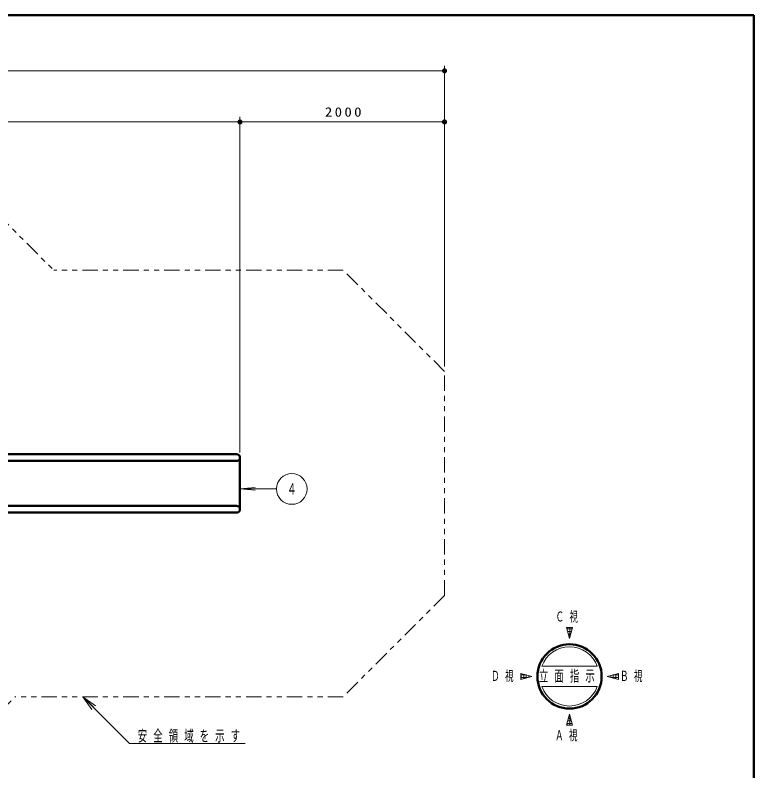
# Model space of a CAD drawing. Units: millimetres on the paper, scale 1:50. Extents: x -385 to 0, y -594 to 267.
# Drawn here: x -144.5 to 0, y 119.2 to 267 of the extents above; entities that cross this region are included whole.
import ezdxf
from ezdxf.enums import TextEntityAlignment as Align

# ---------------------------------------------------------------- set-up
doc = ezdxf.new("R2010")
doc.units = ezdxf.units.MM
doc.linetypes.add('USER3', pattern=[8, 3, -1, 1, -1, 1, -1])
doc.layers.add('LY_1', color=140, linetype='Continuous', lineweight=50)
doc.styles.add('ＭＳ ゴシック', font='')
doc.styles.get('ＭＳ ゴシック').set_extended_font_data('MS Gothic')

# ---------------------------------------------------------------- blocks, each defined once
blk = doc.blocks.new('filled_dot')
at = {"color": 0, "linetype": 'Continuous', "lineweight": -2, "const_width": 1.25}
blk.add_lwpolyline([(-0.625, 0, 1), (0.625, 0, 1)], format="xyb", close=True, dxfattribs=at)

msp = doc.modelspace()

# ---------------------------------------------------------------- linework, layer by layer
at = {"layer": 'LY_1', "color": 7}
for p, q in [((0, 267), (-385, 267)), ((0, 0), (0, 267))]:
    msp.add_line(p, q, dxfattribs=at)
at = {"layer": 'LY_1', "color": 7, "lineweight": 13}
for p, q in [((-60.495, 247.113), (-60.495, 257.113)), ((-302.094, 256.113), (-60.495, 256.113)), ((-100.495, 181.486), (-100.495, 247.113)), ((-60.495, 198.324), (-60.495, 247.113)), ((-266.094, 246.113), (-100.495, 246.113)), ((-100.495, 246.113), (-60.495, 246.113)), ((-100.495, 174.355), (-97.507, 174.616)), ((-100.495, 174.355), (-97.507, 174.093)), ((-93.368, 174.355), (-100.495, 174.355)), ((-35.475, 147.257), (-36.632, 147.257)), ((-36.054, 145.097), (-36.632, 147.257)), ((-36.564, 147), (-35.544, 147)), ((-36.5, 146.763), (-36.5, 147.257)), ((-36.43, 146.5), (-35.678, 146.5)), ((-35.475, 147.257), (-36.054, 145.097)), ((-36, 145.297), (-36, 147.257)), ((-35.5, 147.163), (-35.5, 147.257)), ((-36.296, 146), (-35.812, 146)), ((-36.162, 145.5), (-35.946, 145.5)), ((-41.483, 139.711), (-30.625, 139.711)), ((-45.599, 137.132), (-45.599, 138.29)), ((-43.439, 137.711), (-45.599, 138.29)), ((-45.599, 138), (-44.517, 138)), ((-45.599, 137.132), (-43.439, 137.711)), ((-45.599, 137.5), (-44.228, 137.5)), ((-45.5, 137.159), (-45.5, 138.263)), ((-45, 137.293), (-45, 138.129)), ((-44.5, 137.427), (-44.5, 137.995)), ((-44, 137.561), (-44, 137.862)), ((-43.5, 137.695), (-43.5, 137.728)), ((-28.668, 137.711), (-26.508, 138.29)), ((-26.508, 137.132), (-28.668, 137.711)), ((-28.5, 137.666), (-28.5, 137.756)), ((-28, 137.532), (-28, 137.89)), ((-27.88, 137.5), (-26.508, 137.5)), ((-27.59, 138), (-26.508, 138)), ((-27.5, 137.398), (-27.5, 138.024)), ((-27, 137.264), (-27, 138.158)), ((-26.508, 137.132), (-26.508, 138.29)), ((-41.483, 135.711), (-30.625, 135.711)), ((-129.445, 131.261), (-131.213, 133.736)), ((-131.213, 133.736), (-128.738, 131.968)), ((-131.213, 133.736), (-129.091, 131.615)), ((-131.213, 133.736), (-122.082, 124.606)), ((-36.632, 128.166), (-36.054, 130.326)), ((-36.054, 130.326), (-35.475, 128.166)), ((-36, 128.166), (-36, 130.125)), ((-36.5, 128.166), (-36.5, 128.66)), ((-36.409, 129), (-35.698, 129)), ((-36.275, 129.5), (-35.832, 129.5)), ((-36.141, 130), (-35.966, 130)), ((-36.632, 128.166), (-35.475, 128.166)), ((-36.543, 128.5), (-35.564, 128.5)), ((-35.5, 128.166), (-35.5, 128.259)), ((-122.082, 124.606), (-99.488, 124.606))]:
    msp.add_line(p, q, dxfattribs=at)
at = {"layer": 'LY_1', "color": 7, "linetype": 'USER3', "lineweight": 13}
for p, q in [((-153.487, 233.708), (-136.915, 217.136)), ((-80.307, 217.136), (-136.915, 217.136)), ((-60.495, 197.324), (-80.307, 217.136)), ((-60.495, 153.548), (-60.495, 197.324)), ((-60.495, 153.548), (-80.307, 133.736)), ((-158.675, 119.527), (-144.466, 133.736)), ((-80.307, 133.736), (-144.466, 133.736))]:
    msp.add_line(p, q, dxfattribs=at)
at = {"layer": 'LY_1'}
for p, q in [((-101.145, 181.136), (-162.395, 181.136)), ((-100.495, 170.386), (-100.495, 180.486)), ((-101.145, 179.836), (-162.395, 179.836)), ((-101.145, 171.036), (-162.395, 171.036)), ((-101.145, 169.736), (-162.395, 169.736))]:
    msp.add_line(p, q, dxfattribs=at)
at = {"layer": 'LY_1', "color": 7, "lineweight": 13}
msp.add_circle((-90.368, 174.355), 3, dxfattribs=at)
at = {"layer": 'LY_1'}
msp.add_circle((-36.054, 137.711), 6.286, dxfattribs=at)
for centre, start, end in [((-101.145, 180.486), 0, 90), ((-101.145, 180.486), 270, 0), ((-101.145, 170.386), 0, 90), ((-101.145, 170.386), 270, 0)]:
    msp.add_arc(centre, 0.65, start, end, dxfattribs=at)
at = {"layer": 'LY_1', "color": 7, "lineweight": 13}
for start, end in [(20.22325, 159.77675), (200.22325, 339.77675)]:
    msp.add_arc((-36.054, 137.711), 5.786, start, end, dxfattribs=at)

# ---------------------------------------------------------------- block references
at = {"layer": 'LY_1', "color": 7, "lineweight": 13, "xscale": 0.4, "yscale": 0.4, "rotation": 180}
for p in [(-60.495, 256.113), (-100.495, 246.113), (-60.495, 246.113)]:
    msp.add_blockref('filled_dot', p, dxfattribs=at)
at = {"layer": 'LY_1', "color": 7, "lineweight": 13, "xscale": 0.4, "yscale": 0.4}
msp.add_blockref('filled_dot', (-100.495, 246.113), dxfattribs=at)

# ---------------------------------------------------------------- texts
at = {"layer": 'LY_1', "color": 7, "style": 'ＭＳ ゴシック', "width": 0.6}
msp.add_text('４', height=2.199, dxfattribs=at).set_placement((-90.368, 174.355), align=Align.MIDDLE_CENTER)
at = {"layer": 'LY_1', "color": 7, "style": 'ＭＳ ゴシック'}
for s, insert, char_height, attachment_point in [('\\T1.33;\\W1.15;2000', (-80.072, 247.113), 1.833, 8), ('\\T1.64;\\W0.6;Ｃ視', (-36.054, 149.317), 1.979, 5), ('\\T1.64;\\W0.6;Ｄ視', (-48.659, 137.711), 1.979, 5), ('\\T1.64;\\W0.6;立面指示', (-42.054, 137.711), 2.199, 4), ('\\T1.64;\\W0.6;Ｂ視', (-23.448, 137.711), 1.979, 5), ('\\T1.64;\\W0.6;安全領域を示す', (-120.488, 124.756), 2.199, 7), ('\\T1.64;\\W0.6;Ａ視', (-36.154, 126.106), 1.979, 5)]:
    msp.add_mtext(s, dxfattribs=dict(at, insert=insert, char_height=char_height, attachment_point=attachment_point))

doc.saveas('drawing.dxf')
